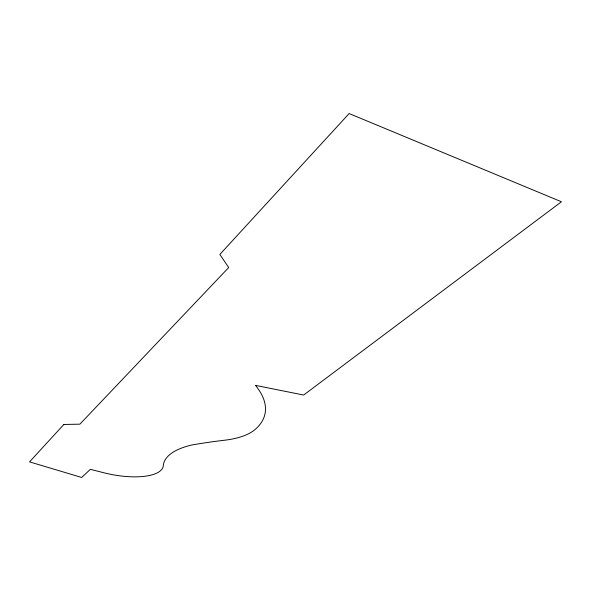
<?xml version="1.0" encoding="UTF-8"?>
<svg xmlns="http://www.w3.org/2000/svg" width="591" height="591" viewBox="0 0 591 591"><rect width="100%" height="100%" fill="white"/><g stroke="black" fill="none" stroke-linecap="round" stroke-linejoin="round"><path stroke-width="0.89" d="M63.865 424.471L29.55 461.874L81.661 477.462L90.364 469.343L104.112 472.822A50.205 18.314 11.5 0 0 163.36 464.984A97.921 35.911 9 0 1 191.499 445.053A362.889 115.053 6.7 0 1 224.321 440.258A81.89 33.502 10.7 0 0 254.898 429.65A138.043 57.039 11.7 0 0 255.497 385.398L303.671 395.032L561.45 201.767L349.141 113.538L219.852 254.455L228.71 267.538L79.888 424.168L63.865 424.471"/></g></svg>
